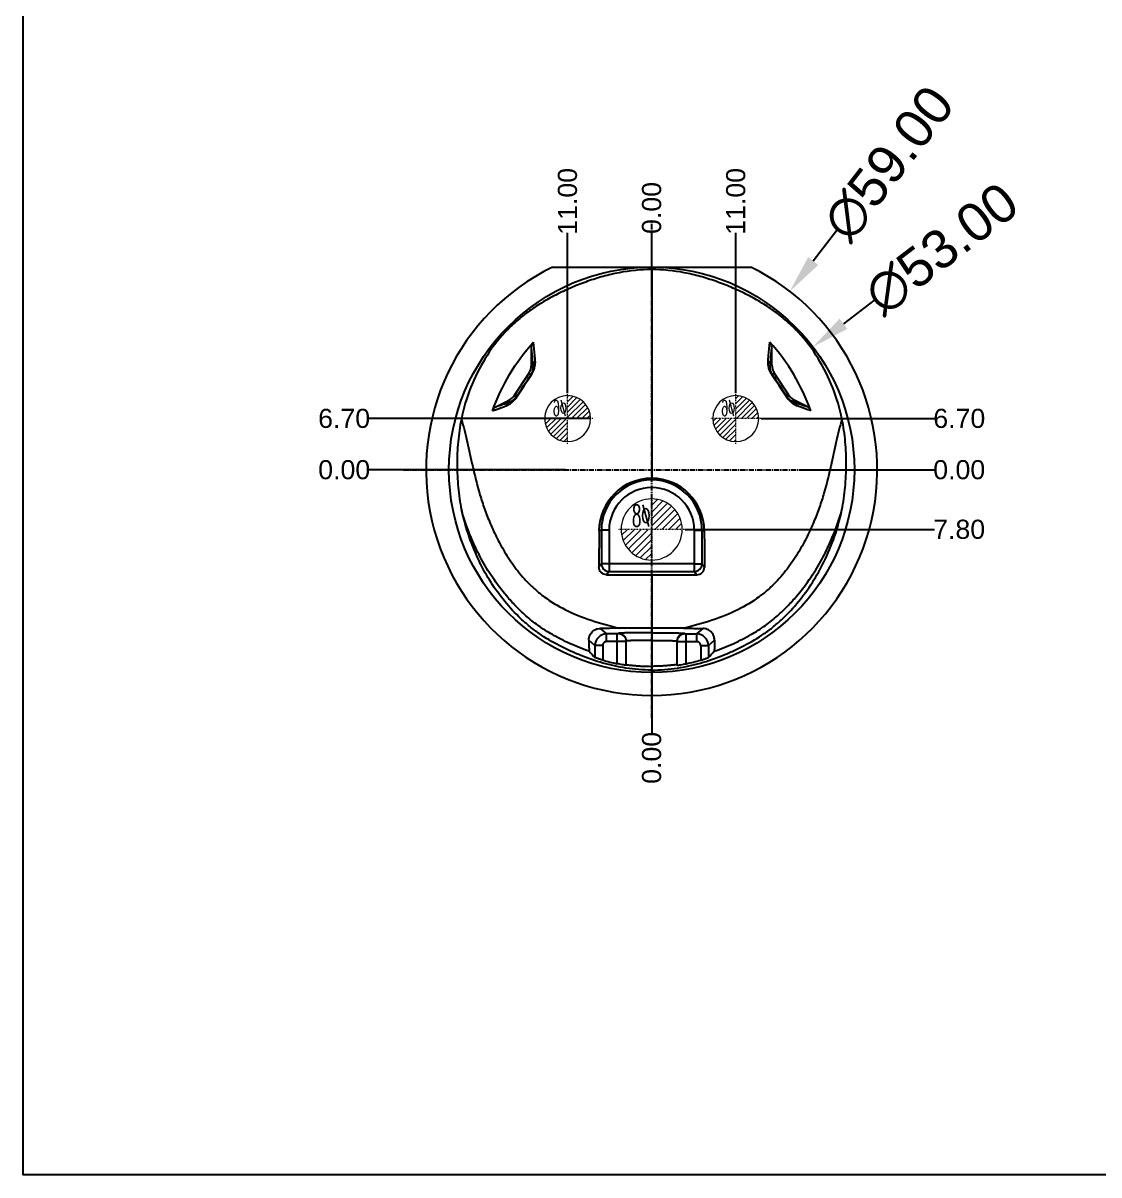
# Model space of a CAD drawing. Header units: millimetres. Extents: x 2617 to 3024, y 1470 to 1771.
# Drawn here: x 2617.1 to 2757.8, y 1469.7 to 1620.3 of the extents above; entities that cross this region are included whole.
import ezdxf
from ezdxf.enums import TextEntityAlignment as Align

# ---------------------------------------------------------------- set-up
doc = ezdxf.new("R2010")
doc.units = ezdxf.units.MM
doc.linetypes.add('CENTER', pattern=[0.6, 0.375, -0.075, 0.075, -0.075])
doc.linetypes.add('HIDDEN', pattern=[0.2, 0.1, -0.1])
doc.layers.add('DEFAULT_2', color=8, linetype='HIDDEN')
doc.layers.add('dim', color=82, linetype='Continuous', lineweight=9)
doc.layers.add('epin', color=13, linetype='Continuous', lineweight=9)
doc.styles.get("Standard").update_dxf_attribs({"font": 'arial.ttf'})
doc.styles.add('TXT05', font='txt.shx', dxfattribs={"width": 0.5, "bigfont": 'gbcbig.shx'})
doc.dimstyles.get("Standard").update_dxf_attribs({"dimtxt": 0.18, "dimasz": 0.18, "dimexe": 0.18, "dimexo": 0.0625, "dimgap": 0.09, "dimtad": 0, "dimtih": 1, "dimtoh": 1, "dimzin": 0, "dimdsep": 46, "dimtxsty": 'Standard', "dimcen": 0.09, "dimadec": 0, "dimazin": 0, "dimtfac": 1, "dimtofl": 0, "dimtmove": 0, "dimatfit": 3, "dimfxl": 0, "dimtolj": 1, "dimtzin": 0, "dimarcsym": 0})

# ---------------------------------------------------------------- blocks, each defined once
blk = doc.blocks.new('epin_ejp_8')
at = {"layer": 'epin'}
h = blk.add_hatch(dxfattribs=at)
h.set_pattern_fill('_ANSI31', color=123, scale=0.2, angle=90, style=0)
h.set_pattern_definition([(135, (-1217.56114, 35.9661), (-0.4490128, -0.4490128), [])])
h.paths.add_polyline_path([(0, 4, 0.414214), (-4, 0), (0, 0)])
h.paths.add_polyline_path([(4, 0), (0, 0), (0, -4, 0.414214)])
at = {"layer": 'epin', "color": 1, "linetype": 'CENTER', "ltscale": 0.248791}
for p, q in [((0, -4.4), (0, 4.4)), ((-4.4, 0), (4.4, 0))]:
    blk.add_line(p, q, dxfattribs=at)
at = {"layer": 'epin'}
blk.add_circle((0, 0), 4, dxfattribs=at)
at = {"layer": 'epin', "color": 6, "style": 'TXT05', "width": 0.5}
blk.add_text('%%c8', height=2.8, dxfattribs=at).set_placement((0.16, 0.4))
blk = doc.blocks.new('epin_ejp_6')
at = {"layer": 'epin'}
h = blk.add_hatch(dxfattribs=at)
h.set_pattern_fill('_ANSI31', color=123, scale=0.15, angle=90, style=0)
h.set_pattern_definition([(135, (-648.39147, -667.1919), (-0.3367596, -0.3367596), [])])
h.paths.add_polyline_path([(0, 3, 0.4142136), (-3, 0), (0, 0)])
h.paths.add_polyline_path([(3, 0), (0, 0), (0, -3, 0.4142136)])
at = {"layer": 'epin', "color": 1, "linetype": 'CENTER', "ltscale": 0.12}
for p, q in [((0, -3.3), (0, 3.3)), ((-3.3, 0), (3.3, 0))]:
    blk.add_line(p, q, dxfattribs=at)
at = {"layer": 'epin'}
blk.add_circle((0, 0), 3, dxfattribs=at)
at = {"layer": 'epin', "color": 6, "style": 'TXT05', "width": 0.5}
blk.add_text('%%c6', height=2.1, dxfattribs=at).set_placement((0.995, 1.35), align=Align.MIDDLE)
blk = doc.blocks.new('*D20')
at = {"layer": 'Defpoints', "color": 0, "transparency": 16777216}
for p in [(2713.6, 1568.56), (2736.27, 1568.56), (2699.3, 1561.85)]:
    blk.add_point(p, dxfattribs=at)
at = {"layer": 'dim', "color": 4, "lineweight": -2, "transparency": 16777216}
blk.add_line((2713.6, 1568.56), (2736.27, 1568.56), dxfattribs=at)
at = {"layer": 'dim', "color": 6, "transparency": 16777216, "insert": (2739.52, 1568.56), "char_height": 2.5, "attachment_point": 5}
blk.add_mtext('\\A1;6.70', dxfattribs=at)
blk = doc.blocks.new('*D28')
at = {"layer": 'Defpoints', "color": 0, "transparency": 16777216}
for p in [(2699.3, 1561.85), (2719.05, 1561.85), (2736.27, 1561.85)]:
    blk.add_point(p, dxfattribs=at)
at = {"layer": 'dim', "color": 4, "lineweight": -2, "transparency": 16777216}
blk.add_line((2719.05, 1561.85), (2736.27, 1561.85), dxfattribs=at)
at = {"layer": 'dim', "color": 6, "transparency": 16777216, "insert": (2739.51, 1561.85), "char_height": 2.5, "attachment_point": 5}
blk.add_mtext('\\A1;0.00', dxfattribs=at)
blk = doc.blocks.new('*D29')
at = {"layer": 'Defpoints', "color": 0, "transparency": 16777216}
for p in [(2699.3, 1561.85), (2703.7, 1554.06), (2736.27, 1554.06)]:
    blk.add_point(p, dxfattribs=at)
at = {"layer": 'dim', "color": 4, "lineweight": -2, "transparency": 16777216}
blk.add_line((2703.7, 1554.06), (2736.27, 1554.06), dxfattribs=at)
at = {"layer": 'dim', "color": 6, "transparency": 16777216, "insert": (2739.5, 1554.06), "char_height": 2.5, "attachment_point": 5}
blk.add_mtext('\\A1;7.80', dxfattribs=at)
blk = doc.blocks.new('*D21')
at = {"layer": 'Defpoints', "color": 0, "transparency": 16777216}
for p in [(2710.3, 1592.84), (2710.3, 1571.86), (2699.3, 1561.85)]:
    blk.add_point(p, dxfattribs=at)
at = {"layer": 'dim', "color": 4, "lineweight": -2, "transparency": 16777216}
blk.add_line((2710.3, 1571.86), (2710.3, 1592.84), dxfattribs=at)
at = {"layer": 'dim', "color": 6, "transparency": 16777216, "insert": (2710.3, 1596.94), "char_height": 2.5, "attachment_point": 5, "rotation": 90}
blk.add_mtext('\\A1;11.00', dxfattribs=at)
blk = doc.blocks.new('*D30')
at = {"layer": 'Defpoints', "color": 0, "transparency": 16777216}
for p in [(2699.3, 1592.84), (2699.3, 1584.53), (2699.3, 1561.85)]:
    blk.add_point(p, dxfattribs=at)
at = {"layer": 'dim', "color": 4, "lineweight": -2, "transparency": 16777216}
blk.add_line((2699.3, 1584.53), (2699.3, 1592.84), dxfattribs=at)
at = {"layer": 'dim', "color": 6, "transparency": 16777216, "insert": (2699.3, 1596.08), "char_height": 2.5, "attachment_point": 5, "rotation": 90}
blk.add_mtext('\\A1;0.00', dxfattribs=at)
blk = doc.blocks.new('*D31')
at = {"layer": 'Defpoints', "color": 0, "transparency": 16777216}
for p in [(2688.3, 1592.84), (2688.3, 1571.86), (2699.3, 1561.85)]:
    blk.add_point(p, dxfattribs=at)
at = {"layer": 'dim', "color": 4, "lineweight": -2, "transparency": 16777216}
blk.add_line((2688.3, 1571.86), (2688.3, 1592.84), dxfattribs=at)
at = {"layer": 'dim', "color": 6, "transparency": 16777216, "insert": (2688.3, 1596.94), "char_height": 2.5, "attachment_point": 5, "rotation": 90}
blk.add_mtext('\\A1;11.00', dxfattribs=at)
blk = doc.blocks.new('*D22')
at = {"layer": 'Defpoints', "color": 0, "transparency": 16777216}
for p in [(2662.34, 1561.85), (2688.05, 1561.85), (2699.3, 1561.85)]:
    blk.add_point(p, dxfattribs=at)
at = {"layer": 'dim', "color": 4, "lineweight": -2, "transparency": 16777216}
blk.add_line((2688.05, 1561.85), (2662.34, 1561.85), dxfattribs=at)
at = {"layer": 'dim', "color": 6, "transparency": 16777216, "insert": (2659.1, 1561.85), "char_height": 2.5, "attachment_point": 5}
blk.add_mtext('\\A1;0.00', dxfattribs=at)
blk = doc.blocks.new('*D32')
at = {"layer": 'Defpoints', "color": 0, "transparency": 16777216}
for p in [(2662.34, 1568.56), (2691.3, 1568.56), (2699.3, 1561.85)]:
    blk.add_point(p, dxfattribs=at)
at = {"layer": 'dim', "color": 4, "lineweight": -2, "transparency": 16777216}
blk.add_line((2691.3, 1568.56), (2662.34, 1568.56), dxfattribs=at)
at = {"layer": 'dim', "color": 6, "transparency": 16777216, "insert": (2659.09, 1568.56), "char_height": 2.5, "attachment_point": 5}
blk.add_mtext('\\A1;6.70', dxfattribs=at)
blk = doc.blocks.new('*D23')
at = {"layer": 'Defpoints', "color": 0, "transparency": 16777216}
for p in [(2699.3, 1561.85), (2699.3, 1546.93), (2699.3, 1527.44)]:
    blk.add_point(p, dxfattribs=at)
at = {"layer": 'dim', "color": 4, "lineweight": -2, "transparency": 16777216}
blk.add_line((2699.3, 1546.93), (2699.3, 1527.44), dxfattribs=at)
at = {"layer": 'dim', "color": 6, "transparency": 16777216, "insert": (2699.3, 1524.2), "char_height": 2.5, "attachment_point": 5, "rotation": 90}
blk.add_mtext('\\A1;0.00', dxfattribs=at)
blk = doc.blocks.new('*D33')
at = {"color": 4, "lineweight": -2, "transparency": 16777216}
blk.add_line((2728.34, 1583.97), (2724.36, 1580.94), dxfattribs=at)
at = {"color": 4, "transparency": 16777216}
blk.add_solid([(2723.86, 1581.6), (2724.87, 1580.27), (2720.38, 1577.91)], dxfattribs=at)
at = {"layer": 'Defpoints', "color": 0, "transparency": 16777216}
for p in [(2720.38, 1577.91), (2678.22, 1545.8)]:
    blk.add_point(p, dxfattribs=at)
at = {"color": 6, "transparency": 16777216, "insert": (2737.21, 1590.72), "char_height": 5, "attachment_point": 5, "rotation": 37.288}
blk.add_mtext('\\A1;∅53.00', dxfattribs=at)
blk = doc.blocks.new('*D34')
at = {"color": 4, "lineweight": -2, "transparency": 16777216}
blk.add_line((2723.48, 1593.09), (2720.42, 1589.14), dxfattribs=at)
at = {"color": 4, "transparency": 16777216}
blk.add_solid([(2719.76, 1589.65), (2721.08, 1588.62), (2717.36, 1585.18)], dxfattribs=at)
at = {"layer": 'Defpoints', "color": 0, "transparency": 16777216}
for p in [(2717.36, 1585.18), (2681.24, 1538.53)]:
    blk.add_point(p, dxfattribs=at)
at = {"color": 6, "transparency": 16777216, "insert": (2730.3, 1601.9), "char_height": 5, "attachment_point": 5, "rotation": 52.2565}
blk.add_mtext('\\A1;∅59.00', dxfattribs=at)

msp = doc.modelspace()

# ---------------------------------------------------------------- linework, layer by layer
at = {"color": 1, "linetype": 'CENTER', "ltscale": 1.834833}
for p, q in [((2699.3, 1529.404), (2699.3, 1594.304)), ((2666.85, 1561.854), (2731.75, 1561.854))]:
    msp.add_line(p, q, dxfattribs=at)
at = {"color": 7, "linetype": 'Continuous'}
for p, q in [((2686.339, 1588.354), (2712.262, 1588.354)), ((2699.3, 1588.034), (2699.3, 1587.661)), ((2699.3, 1587.661), (2699.3, 1560.738)), ((2683.572, 1575.555), (2683.572, 1577.806)), ((2715.029, 1575.555), (2715.029, 1577.806)), ((2683.572, 1575.555), (2683.791, 1575.47)), ((2715.029, 1575.555), (2714.81, 1575.47)), ((2681.362, 1571.608), (2683.239, 1574.448)), ((2683.239, 1574.448), (2683.533, 1574.333)), ((2715.362, 1574.448), (2715.067, 1574.333)), ((2717.239, 1571.608), (2715.362, 1574.448)), ((2678.995, 1570.143), (2680.567, 1570.911)), ((2680.567, 1570.911), (2680.718, 1570.72)), ((2681.362, 1571.608), (2681.566, 1571.349)), ((2717.239, 1571.608), (2717.034, 1571.349)), ((2718.033, 1570.911), (2717.883, 1570.72)), ((2719.606, 1570.143), (2718.033, 1570.911)), ((2692.727, 1553.963), (2692.42, 1553.871)), ((2692.727, 1553.963), (2692.727, 1549.561)), ((2693.732, 1553.966), (2693.732, 1548.556)), ((2704.868, 1553.966), (2704.868, 1548.556)), ((2705.873, 1553.963), (2705.873, 1549.561)), ((2705.873, 1553.963), (2706.181, 1553.871)), ((2692.727, 1549.561), (2692.405, 1549.142)), ((2704.868, 1549.564), (2693.732, 1549.564)), ((2705.873, 1549.561), (2706.196, 1549.142)), ((2693.732, 1548.556), (2693.404, 1548.13)), ((2693.732, 1548.556), (2704.868, 1548.556)), ((2699.3, 1548.117), (2699.3, 1541.161)), ((2704.868, 1548.556), (2705.196, 1548.13)), ((2692.567, 1541.119), (2693.395, 1540.39)), ((2693.395, 1539.389), (2693.395, 1540.39)), ((2694.778, 1540.39), (2693.395, 1540.39)), ((2694.778, 1536.508), (2694.778, 1540.39)), ((2694.979, 1540.463), (2694.979, 1540.395)), ((2699.3, 1540.563), (2699.3, 1539.561)), ((2703.622, 1540.463), (2703.622, 1540.395)), ((2703.823, 1536.508), (2703.823, 1540.39)), ((2703.823, 1540.39), (2705.206, 1540.39)), ((2705.206, 1540.39), (2706.033, 1541.119)), ((2705.206, 1539.389), (2705.206, 1540.39)), ((2691.888, 1538.883), (2691.088, 1539.587)), ((2691.888, 1538.883), (2691.888, 1537.308)), ((2692.893, 1538.886), (2692.893, 1536.977)), ((2694.778, 1539.389), (2693.395, 1539.389)), ((2695.702, 1539.389), (2694.778, 1539.389)), ((2695.984, 1539.39), (2695.702, 1539.389)), ((2695.984, 1536.365), (2695.984, 1539.459)), ((2702.617, 1536.365), (2702.617, 1539.459)), ((2702.617, 1539.39), (2702.899, 1539.389)), ((2702.899, 1539.389), (2703.823, 1539.389)), ((2703.823, 1539.389), (2705.206, 1539.389)), ((2705.708, 1538.886), (2705.708, 1536.977)), ((2707.513, 1539.587), (2706.713, 1538.883)), ((2706.713, 1538.883), (2706.713, 1537.308)), ((2699.3, 1536.162), (2699.3, 1535.674))]:
    msp.add_line(p, q, dxfattribs=at)
msp.add_lwpolyline([(2617.107, 1770.826), (3023.961, 1770.826), (3023.961, 1469.677), (2617.107, 1469.677)], close=True)
msp.add_circle((2699.3, 1561.854), 26.5, dxfattribs=at)
for centre, radius, start, end in [((2699.3, 1561.854), 29.5, 116.06384, 63.93616), ((2523.305, 1677.832), 190.749, 326.06603, 327.13959), ((2473.195, 1712.113), 251.514, 325.94456, 326.7929), ((2925.406, 1712.113), 251.514, 213.2071, 214.05544), ((2875.295, 1677.832), 190.749, 212.86041, 213.93397), ((2669.951, 1600.012), 31.208, 286.84395, 290.18058), ((2679.243, 1572.845), 2.815, 291.54661, 325.89464), ((2719.358, 1572.845), 2.815, 214.10536, 248.45339), ((2728.649, 1600.012), 31.208, 249.81942, 253.15605), ((2699.295, 1553.853), 6.886, 0.14931, 179.85069), ((2699.3, 1553.963), 6.573, 0.00014, 179.99986), ((2699.3, 1553.966), 5.568, 0.00033, 179.99967), ((2702.152, 1562.335), 28.301, 191.62885, 206.29488), ((2696.503, 1562.316), 28.243, 333.69011, 348.38569), ((2693.732, 1549.561), 1.005, 180.00906, 269.99122), ((2704.868, 1549.561), 1.005, 270.00878, 359.99094), ((2699.498, 3007.414), 1459.297, 269.760754, 269.99225), ((2699.103, 3007.414), 1459.297, 270.00775, 270.239246), ((2693.396, 1538.883), 1.508, 90.02688, 179.97283), ((2694.979, 1539.458), 1.005, 0.0087, 90.00756), ((2694.979, 1539.39), 1.005, 0.02377, 90.0008), ((2699.498, 1067.488), 473.673, 90.02397, 90.52654), ((2699.102, 1067.488), 473.673, 89.47346, 89.97603), ((2703.622, 1539.458), 1.005, 89.99244, 179.9913), ((2703.622, 1539.39), 1.005, 89.9992, 179.97623), ((2705.205, 1538.883), 1.508, 0.02717, 89.97312), ((2693.395, 1538.886), 0.502, 89.99218, 180.00754), ((2705.206, 1538.886), 0.502, 359.99246, 90.00782), ((2727.204, 1570.748), 48.636, 222.12046, 223.43653), ((2671.727, 1570.442), 48.186, 316.55732, 317.88569), ((2699.933, 1561.262), 25.285, 253.83318, 258.23621), ((2698.668, 1561.262), 25.285, 281.76379, 286.16682)]:
    msp.add_arc(centre, radius, start, end, dxfattribs=at)
for centre, major_axis, ratio, start_param, end_param in [((2681.561, 1575.556), (1.927, -0.575), 0.9993317, -0.2939076, 0.2898369), ((2717.04, 1575.556), (1.927, 0.575), 0.9993317, 2.8517557, 3.4355003), ((2679.685, 1572.718), (-1.332, 1.507), 0.9993462, -3.4114464, -2.8792204), ((2718.916, 1572.718), (1.332, 1.507), 0.9993462, -3.4039649, -2.8717389)]:
    msp.add_ellipse(centre, major_axis=major_axis, ratio=ratio, start_param=start_param, end_param=end_param, dxfattribs=at)
for points, knots in [([(2699.3, 1588.034), (2697.876, 1588.034), (2695.733, 1587.808), (2692.957, 1587.157), (2690.916, 1586.511), (2688.92, 1585.739), (2686.976, 1584.843), (2685.097, 1583.817), (2683.302, 1582.649), (2681.619, 1581.323), (2679.568, 1579.337), (2677.416, 1576.465), (2675.515, 1572.615), (2674.702, 1569.867), (2674.417, 1568.471)], [0, 0, 0, 0, 0.1249389, 0.1874633, 0.249986, 0.3125144, 0.3750352, 0.4375612, 0.5000986, 0.5626313, 0.6251757, 0.7501022, 0.8750449, 1, 1, 1, 1]), ([(2724.184, 1568.473), (2723.898, 1569.869), (2723.085, 1572.617), (2721.183, 1576.466), (2719.032, 1579.338), (2716.981, 1581.324), (2715.298, 1582.65), (2713.503, 1583.817), (2711.624, 1584.844), (2709.68, 1585.739), (2707.684, 1586.511), (2705.643, 1587.157), (2702.867, 1587.808), (2700.725, 1588.034), (2699.3, 1588.034)], [0, 0, 0, 0, 0.1249554, 0.2498984, 0.374825, 0.4373693, 0.4999021, 0.5624394, 0.6249654, 0.6874863, 0.7500145, 0.8125372, 0.8750614, 1, 1, 1, 1]), ([(2678.476, 1569.576), (2679.089, 1571.215), (2680.577, 1574.401), (2682.659, 1577.254), (2683.854, 1578.531)], [0, 0, 0, 0, 0.500171, 1, 1, 1, 1]), ([(2683.572, 1577.806), (2683.572, 1577.938), (2683.621, 1578.204), (2683.764, 1578.435), (2683.854, 1578.531)], [0, 0, 0, 0, 0.5001133, 1, 1, 1, 1]), ([(2684.08, 1576.101), (2684.062, 1576.334), (2683.996, 1577.144), (2683.919, 1577.954), (2683.854, 1578.531)], [0, 0, 0, 0, 0.2865492, 1, 1, 1, 1]), ([(2714.52, 1576.101), (2714.538, 1576.334), (2714.604, 1577.144), (2714.682, 1577.954), (2714.746, 1578.531)], [0, 0, 0, 0, 0.2865492, 1, 1, 1, 1]), ([(2720.125, 1569.576), (2719.512, 1571.215), (2718.024, 1574.401), (2715.941, 1577.254), (2714.746, 1578.531)], [0, 0, 0, 0, 0.500171, 1, 1, 1, 1]), ([(2715.029, 1577.806), (2715.029, 1577.938), (2714.98, 1578.204), (2714.836, 1578.435), (2714.746, 1578.531)], [0, 0, 0, 0, 0.5001133, 1, 1, 1, 1]), ([(2683.791, 1575.47), (2683.774, 1575.693), (2683.712, 1576.473), (2683.636, 1577.251), (2683.572, 1577.806)], [0, 0, 0, 0, 0.2860987, 1, 1, 1, 1]), ([(2714.81, 1575.47), (2714.827, 1575.693), (2714.889, 1576.473), (2714.964, 1577.251), (2715.029, 1577.806)], [0, 0, 0, 0, 0.2860987, 1, 1, 1, 1]), ([(2683.533, 1574.333), (2683.667, 1574.541), (2683.806, 1574.927), (2683.807, 1575.325), (2683.791, 1575.47)], [0, 0, 0, 0, 0.6292586, 1, 1, 1, 1]), ([(2683.636, 1574.367), (2683.836, 1574.673), (2684.07, 1575.253), (2684.099, 1575.864), (2684.08, 1576.101)], [0, 0, 0, 0, 0.6058288, 1, 1, 1, 1]), ([(2684.08, 1576.101), (2683.993, 1576.02), (2683.848, 1575.824), (2683.792, 1575.586), (2683.791, 1575.47)], [0, 0, 0, 0, 0.5076856, 1, 1, 1, 1]), ([(2714.965, 1574.367), (2714.764, 1574.673), (2714.531, 1575.253), (2714.502, 1575.864), (2714.52, 1576.101)], [0, 0, 0, 0, 0.6058288, 1, 1, 1, 1]), ([(2714.52, 1576.101), (2714.608, 1576.02), (2714.753, 1575.824), (2714.808, 1575.586), (2714.81, 1575.47)], [0, 0, 0, 0, 0.5076856, 1, 1, 1, 1]), ([(2715.067, 1574.333), (2714.934, 1574.541), (2714.795, 1574.927), (2714.794, 1575.325), (2714.81, 1575.47)], [0, 0, 0, 0, 0.6292586, 1, 1, 1, 1]), ([(2683.636, 1574.367), (2683.625, 1574.367), (2683.589, 1574.364), (2683.55, 1574.351), (2683.533, 1574.333)], [0, 0, 0, 0, 0.3087765, 1, 1, 1, 1]), ([(2714.965, 1574.367), (2714.976, 1574.367), (2715.012, 1574.364), (2715.051, 1574.351), (2715.067, 1574.333)], [0, 0, 0, 0, 0.3087765, 1, 1, 1, 1]), ([(2680.276, 1570.227), (2680.317, 1570.332), (2680.436, 1570.529), (2680.618, 1570.67), (2680.718, 1570.72)], [0, 0, 0, 0, 0.5046216, 1, 1, 1, 1]), ([(2680.718, 1570.72), (2680.835, 1570.757), (2681.164, 1570.901), (2681.435, 1571.156), (2681.566, 1571.349)], [0, 0, 0, 0, 0.3457845, 1, 1, 1, 1]), ([(2681.573, 1571.266), (2681.57, 1571.274), (2681.561, 1571.3), (2681.558, 1571.331), (2681.566, 1571.349)], [0, 0, 0, 0, 0.3092512, 1, 1, 1, 1]), ([(2717.027, 1571.266), (2717.031, 1571.274), (2717.04, 1571.3), (2717.042, 1571.331), (2717.034, 1571.349)], [0, 0, 0, 0, 0.3092512, 1, 1, 1, 1]), ([(2717.883, 1570.72), (2717.765, 1570.757), (2717.436, 1570.901), (2717.166, 1571.156), (2717.034, 1571.349)], [0, 0, 0, 0, 0.3457845, 1, 1, 1, 1]), ([(2718.324, 1570.227), (2718.283, 1570.332), (2718.165, 1570.529), (2717.982, 1570.67), (2717.883, 1570.72)], [0, 0, 0, 0, 0.5046216, 1, 1, 1, 1]), ([(2678.476, 1569.576), (2678.606, 1569.618), (2679.212, 1569.82), (2679.81, 1570.042), (2680.276, 1570.227)], [0, 0, 0, 0, 0.2144681, 1, 1, 1, 1]), ([(2678.476, 1569.576), (2678.522, 1569.698), (2678.662, 1569.926), (2678.877, 1570.086), (2678.995, 1570.143)], [0, 0, 0, 0, 0.499921, 1, 1, 1, 1]), ([(2720.125, 1569.576), (2719.995, 1569.618), (2719.389, 1569.82), (2718.79, 1570.042), (2718.324, 1570.227)], [0, 0, 0, 0, 0.2144681, 1, 1, 1, 1]), ([(2720.125, 1569.576), (2720.079, 1569.698), (2719.938, 1569.926), (2719.723, 1570.086), (2719.606, 1570.143)], [0, 0, 0, 0, 0.499921, 1, 1, 1, 1]), ([(2674.417, 1568.471), (2674.217, 1567.499), (2673.939, 1565.528), (2673.815, 1562.55), (2673.954, 1559.572), (2674.233, 1557.602), (2674.433, 1556.63)], [0, 0, 0, 0, 0.2499727, 0.5000131, 0.7500447, 1, 1, 1, 1]), ([(2674.418, 1568.481), (2674.712, 1567.508), (2675.219, 1565.45), (2675.899, 1562.202), (2676.595, 1559.337), (2677.355, 1556.932), (2678.081, 1555.031), (2678.976, 1553.083), (2680.06, 1551.089), (2681.394, 1549.061), (2682.774, 1547.421), (2684.096, 1546.153), (2685.692, 1544.864), (2688.1, 1543.42), (2691.453, 1542.084), (2693.884, 1541.45), (2695.146, 1541.141)], [0, 0, 0, 0, 0.082375, 0.171719, 0.2690934, 0.3212681, 0.3761352, 0.4339431, 0.4949973, 0.5600218, 0.6304068, 0.6682718, 0.7084138, 0.7964882, 0.8947183, 1, 1, 1, 1]), ([(2724.182, 1568.483), (2723.888, 1567.51), (2723.381, 1565.452), (2722.702, 1562.204), (2722.005, 1559.339), (2721.246, 1556.933), (2720.519, 1555.033), (2719.624, 1553.084), (2718.54, 1551.09), (2717.206, 1549.062), (2715.826, 1547.421), (2714.504, 1546.153), (2712.909, 1544.864), (2710.5, 1543.42), (2707.148, 1542.084), (2704.716, 1541.45), (2703.455, 1541.141)], [0, 0, 0, 0, 0.0823757, 0.1717196, 0.2690943, 0.3212695, 0.3761375, 0.4339467, 0.4950023, 0.560028, 0.6304139, 0.668279, 0.7084208, 0.7964938, 0.8947214, 1, 1, 1, 1]), ([(2724.168, 1556.63), (2724.368, 1557.602), (2724.647, 1559.572), (2724.786, 1562.551), (2724.662, 1565.53), (2724.383, 1567.501), (2724.184, 1568.473)], [0, 0, 0, 0, 0.249955, 0.499986, 0.7500272, 1, 1, 1, 1]), ([(2691.129, 1538.128), (2690.263, 1538.438), (2688.63, 1539.1), (2686.38, 1540.223), (2684.466, 1541.442), (2682.874, 1542.724), (2681.528, 1544.012), (2680.027, 1545.664), (2678.486, 1547.699), (2677.027, 1550.114), (2675.603, 1553.031), (2674.827, 1555.217), (2674.433, 1556.63)], [0, 0, 0, 0, 0.1063096, 0.2032403, 0.2900681, 0.3678579, 0.4390038, 0.5051279, 0.6254716, 0.733146, 0.8305581, 1, 1, 1, 1]), ([(2707.471, 1538.128), (2708.338, 1538.438), (2709.971, 1539.1), (2712.22, 1540.223), (2714.134, 1541.442), (2715.727, 1542.724), (2717.073, 1544.012), (2718.574, 1545.664), (2720.114, 1547.699), (2721.574, 1550.114), (2722.998, 1553.03), (2723.773, 1555.217), (2724.168, 1556.63)], [0, 0, 0, 0, 0.1063099, 0.2032409, 0.2900689, 0.3678587, 0.4390047, 0.5051288, 0.6254724, 0.7331466, 0.8305586, 1, 1, 1, 1]), ([(2693.732, 1553.966), (2693.605, 1553.966), (2693.42, 1553.966), (2693.184, 1553.966), (2693.034, 1553.966), (2692.911, 1553.964), (2692.818, 1553.966), (2692.761, 1553.962), (2692.734, 1553.965), (2692.727, 1553.963)], [0, 0, 0, 0, 0.3802786, 0.5523231, 0.7034235, 0.8278503, 0.9208854, 0.9790017, 1, 1, 1, 1]), ([(2704.868, 1553.966), (2704.996, 1553.966), (2705.181, 1553.966), (2705.416, 1553.966), (2705.566, 1553.966), (2705.69, 1553.964), (2705.782, 1553.966), (2705.839, 1553.962), (2705.867, 1553.965), (2705.873, 1553.963)], [0, 0, 0, 0, 0.3802786, 0.5523231, 0.7034235, 0.8278503, 0.9208854, 0.9790017, 1, 1, 1, 1]), ([(2692.42, 1553.871), (2692.418, 1553.481), (2692.413, 1551.905), (2692.408, 1550.329), (2692.405, 1549.142)], [0, 0, 0, 0, 0.2472161, 1, 1, 1, 1]), ([(2706.181, 1553.871), (2706.183, 1553.481), (2706.188, 1551.905), (2706.193, 1550.329), (2706.196, 1549.142)], [0, 0, 0, 0, 0.2472161, 1, 1, 1, 1]), ([(2695.933, 1535.938), (2694.92, 1536.094), (2692.912, 1536.537), (2690.487, 1537.38), (2688.602, 1538.188), (2686.754, 1539.077), (2684.98, 1540.118), (2683.342, 1541.354), (2681.803, 1542.711), (2679.364, 1545.349), (2677.688, 1547.964), (2676.78, 1549.798)], [0, 0, 0, 0, 0.1250331, 0.2500832, 0.3126311, 0.3751772, 0.5001986, 0.5627441, 0.625289, 0.7503194, 1, 1, 1, 1]), ([(2693.732, 1549.564), (2693.605, 1549.564), (2693.42, 1549.564), (2693.184, 1549.563), (2693.034, 1549.563), (2692.911, 1549.562), (2692.818, 1549.563), (2692.761, 1549.56), (2692.734, 1549.563), (2692.727, 1549.561)], [0, 0, 0, 0, 0.3802798, 0.5523245, 0.7034252, 0.8278519, 0.9208867, 0.9790023, 1, 1, 1, 1]), ([(2702.668, 1535.938), (2703.68, 1536.094), (2705.688, 1536.537), (2708.113, 1537.38), (2709.998, 1538.188), (2711.846, 1539.077), (2713.621, 1540.118), (2715.259, 1541.354), (2716.798, 1542.711), (2719.237, 1545.349), (2720.913, 1547.964), (2721.821, 1549.798)], [0, 0, 0, 0, 0.1250331, 0.2500832, 0.3126311, 0.3751772, 0.5001986, 0.5627441, 0.625289, 0.7503194, 1, 1, 1, 1]), ([(2704.868, 1549.564), (2704.996, 1549.564), (2705.181, 1549.564), (2705.416, 1549.563), (2705.566, 1549.563), (2705.69, 1549.562), (2705.782, 1549.563), (2705.839, 1549.56), (2705.867, 1549.563), (2705.873, 1549.561)], [0, 0, 0, 0, 0.3802798, 0.5523245, 0.7034252, 0.8278519, 0.9208867, 0.9790023, 1, 1, 1, 1]), ([(2693.404, 1548.13), (2693.273, 1548.13), (2693.011, 1548.184), (2692.68, 1548.408), (2692.457, 1548.743), (2692.405, 1549.009), (2692.405, 1549.142)], [0, 0, 0, 0, 0.2501968, 0.4970036, 0.7455675, 1, 1, 1, 1]), ([(2705.196, 1548.13), (2705.327, 1548.13), (2705.59, 1548.184), (2705.921, 1548.408), (2706.143, 1548.743), (2706.196, 1549.009), (2706.196, 1549.142)], [0, 0, 0, 0, 0.2501968, 0.4970036, 0.7455675, 1, 1, 1, 1]), ([(2691.088, 1539.587), (2691.086, 1539.786), (2691.16, 1540.184), (2691.486, 1540.69), (2691.978, 1541.033), (2692.371, 1541.117), (2692.567, 1541.119)], [0, 0, 0, 0, 0.2531143, 0.5017936, 0.7500322, 1, 1, 1, 1]), ([(2695.146, 1541.141), (2694.929, 1541.139), (2694.069, 1541.132), (2693.21, 1541.125), (2692.567, 1541.119)], [0, 0, 0, 0, 0.2523258, 1, 1, 1, 1]), ([(2694.979, 1540.395), (2694.979, 1540.394), (2694.971, 1540.395), (2694.962, 1540.392), (2694.942, 1540.392), (2694.907, 1540.391), (2694.851, 1540.391), (2694.803, 1540.39), (2694.778, 1540.39)], [0, 0, 0, 0, 0.0197106, 0.0767176, 0.1691108, 0.2933998, 0.6175902, 1, 1, 1, 1]), ([(2699.3, 1540.563), (2699.019, 1540.563), (2698.468, 1540.562), (2697.668, 1540.556), (2696.93, 1540.547), (2696.368, 1540.537), (2695.97, 1540.527), (2695.718, 1540.519), (2695.501, 1540.511), (2695.32, 1540.502), (2695.178, 1540.494), (2695.084, 1540.486), (2695.029, 1540.479), (2695.002, 1540.474), (2694.988, 1540.47), (2694.979, 1540.466), (2694.979, 1540.463)], [0, 0, 0, 0, 0.1949021, 0.3823033, 0.5550158, 0.7063997, 0.7722421, 0.8306536, 0.8810739, 0.9230238, 0.9561062, 0.9800172, 0.9884707, 0.9945724, 0.9983492, 1, 1, 1, 1]), ([(2699.3, 1540.563), (2699.581, 1540.563), (2700.133, 1540.562), (2700.933, 1540.556), (2701.671, 1540.547), (2702.233, 1540.537), (2702.63, 1540.527), (2702.882, 1540.519), (2703.099, 1540.511), (2703.28, 1540.502), (2703.423, 1540.494), (2703.517, 1540.486), (2703.571, 1540.479), (2703.598, 1540.474), (2703.613, 1540.47), (2703.622, 1540.466), (2703.622, 1540.463)], [0, 0, 0, 0, 0.1949021, 0.3823033, 0.5550158, 0.7063997, 0.7722421, 0.8306536, 0.8810739, 0.9230238, 0.9561062, 0.9800172, 0.9884707, 0.9945724, 0.9983492, 1, 1, 1, 1]), ([(2703.455, 1541.141), (2703.672, 1541.139), (2704.531, 1541.132), (2705.391, 1541.125), (2706.033, 1541.119)], [0, 0, 0, 0, 0.2523258, 1, 1, 1, 1]), ([(2703.622, 1540.395), (2703.622, 1540.394), (2703.63, 1540.395), (2703.638, 1540.392), (2703.658, 1540.392), (2703.694, 1540.391), (2703.75, 1540.391), (2703.797, 1540.39), (2703.823, 1540.39)], [0, 0, 0, 0, 0.0197106, 0.0767176, 0.1691108, 0.2933998, 0.6175902, 1, 1, 1, 1]), ([(2707.513, 1539.587), (2707.515, 1539.786), (2707.441, 1540.184), (2707.115, 1540.69), (2706.623, 1541.033), (2706.229, 1541.117), (2706.033, 1541.119)], [0, 0, 0, 0, 0.2531143, 0.5017936, 0.7500322, 1, 1, 1, 1]), ([(2691.088, 1539.587), (2691.089, 1539.413), (2691.092, 1539.158), (2691.098, 1538.829), (2691.102, 1538.611), (2691.108, 1538.423), (2691.113, 1538.291), (2691.118, 1538.21), (2691.121, 1538.169), (2691.125, 1538.144), (2691.127, 1538.131), (2691.129, 1538.128)], [0, 0, 0, 0, 0.3576139, 0.5236712, 0.6756402, 0.8068544, 0.9088193, 0.9463488, 0.9740964, 0.9918488, 1, 1, 1, 1]), ([(2692.893, 1538.886), (2692.766, 1538.886), (2692.533, 1538.886), (2692.257, 1538.886), (2692.076, 1538.885), (2691.983, 1538.885), (2691.924, 1538.883), (2691.896, 1538.884), (2691.888, 1538.883)], [0, 0, 0, 0, 0.3767617, 0.6980179, 0.8225356, 0.9164892, 0.9763858, 1, 1, 1, 1]), ([(2699.3, 1539.561), (2699.085, 1539.561), (2698.661, 1539.56), (2698.047, 1539.554), (2697.481, 1539.545), (2697.049, 1539.535), (2696.745, 1539.524), (2696.551, 1539.516), (2696.385, 1539.508), (2696.245, 1539.499), (2696.138, 1539.49), (2696.055, 1539.481), (2696.014, 1539.472), (2695.984, 1539.465), (2695.984, 1539.459)], [0, 0, 0, 0, 0.1947938, 0.3820892, 0.5547028, 0.7060029, 0.7718132, 0.8302016, 0.8806107, 0.9225654, 0.9556743, 0.9796443, 0.9943195, 1, 1, 1, 1]), ([(2699.3, 1539.561), (2699.516, 1539.561), (2699.939, 1539.56), (2700.554, 1539.554), (2701.12, 1539.545), (2701.551, 1539.535), (2701.856, 1539.524), (2702.049, 1539.516), (2702.216, 1539.508), (2702.355, 1539.499), (2702.463, 1539.49), (2702.546, 1539.481), (2702.587, 1539.472), (2702.617, 1539.465), (2702.617, 1539.459)], [0, 0, 0, 0, 0.1947938, 0.3820892, 0.5547028, 0.7060029, 0.7718132, 0.8302016, 0.8806107, 0.9225654, 0.9556743, 0.9796443, 0.9943195, 1, 1, 1, 1]), ([(2705.708, 1538.886), (2705.834, 1538.886), (2706.068, 1538.886), (2706.343, 1538.886), (2706.524, 1538.885), (2706.617, 1538.885), (2706.677, 1538.883), (2706.705, 1538.884), (2706.713, 1538.883)], [0, 0, 0, 0, 0.3767617, 0.6980179, 0.8225356, 0.9164892, 0.9763858, 1, 1, 1, 1]), ([(2707.513, 1539.587), (2707.511, 1539.413), (2707.508, 1539.158), (2707.503, 1538.829), (2707.498, 1538.611), (2707.493, 1538.423), (2707.488, 1538.291), (2707.483, 1538.21), (2707.48, 1538.169), (2707.476, 1538.144), (2707.474, 1538.131), (2707.471, 1538.128)], [0, 0, 0, 0, 0.3576139, 0.5236712, 0.6756402, 0.8068544, 0.9088193, 0.9463488, 0.9740964, 0.9918488, 1, 1, 1, 1]), ([(2692.893, 1536.977), (2692.768, 1537.013), (2692.587, 1537.067), (2692.356, 1537.141), (2692.207, 1537.19), (2692.082, 1537.233), (2691.995, 1537.264), (2691.942, 1537.284), (2691.916, 1537.295), (2691.899, 1537.302), (2691.89, 1537.306), (2691.888, 1537.308)], [0, 0, 0, 0, 0.3678937, 0.5364901, 0.6869425, 0.8134962, 0.9107436, 0.9468692, 0.9740101, 0.9917823, 1, 1, 1, 1]), ([(2695.705, 1536.342), (2695.641, 1536.351), (2695.331, 1536.399), (2695.022, 1536.457), (2694.778, 1536.508)], [0, 0, 0, 0, 0.2055182, 1, 1, 1, 1]), ([(2695.984, 1536.311), (2695.984, 1536.31), (2695.974, 1536.31), (2695.964, 1536.31), (2695.94, 1536.312), (2695.909, 1536.315), (2695.869, 1536.32), (2695.8, 1536.329), (2695.745, 1536.336), (2695.705, 1536.342)], [0, 0, 0, 0, 0.0167146, 0.0650902, 0.1455445, 0.2575139, 0.4001949, 0.5724325, 1, 1, 1, 1]), ([(2695.984, 1536.365), (2695.984, 1536.366), (2695.991, 1536.368), (2696.002, 1536.368), (2696.023, 1536.368), (2696.065, 1536.366), (2696.137, 1536.36), (2696.246, 1536.349), (2696.385, 1536.334), (2696.552, 1536.317), (2696.745, 1536.297), (2697.05, 1536.268), (2697.481, 1536.231), (2698.047, 1536.193), (2698.661, 1536.168), (2699.084, 1536.162), (2699.3, 1536.162)], [0, 0, 0, 0, 0.0013914, 0.0050138, 0.0110161, 0.0194118, 0.0433081, 0.0764796, 0.1185806, 0.1691813, 0.2277656, 0.2937486, 0.4452752, 0.6179578, 0.8052352, 1, 1, 1, 1]), ([(2702.617, 1536.365), (2702.617, 1536.366), (2702.609, 1536.368), (2702.599, 1536.368), (2702.578, 1536.368), (2702.536, 1536.366), (2702.463, 1536.36), (2702.354, 1536.349), (2702.215, 1536.334), (2702.049, 1536.317), (2701.855, 1536.297), (2701.551, 1536.268), (2701.12, 1536.231), (2700.554, 1536.193), (2699.94, 1536.168), (2699.516, 1536.162), (2699.3, 1536.162)], [0, 0, 0, 0, 0.0013914, 0.0050138, 0.0110161, 0.0194118, 0.0433081, 0.0764796, 0.1185806, 0.1691813, 0.2277656, 0.2937486, 0.4452752, 0.6179578, 0.8052352, 1, 1, 1, 1]), ([(2702.617, 1536.311), (2702.617, 1536.31), (2702.626, 1536.31), (2702.637, 1536.31), (2702.661, 1536.312), (2702.691, 1536.315), (2702.732, 1536.32), (2702.8, 1536.329), (2702.856, 1536.336), (2702.896, 1536.342)], [0, 0, 0, 0, 0.0167146, 0.0650902, 0.1455445, 0.2575139, 0.4001949, 0.5724325, 1, 1, 1, 1]), ([(2702.896, 1536.342), (2702.96, 1536.351), (2703.27, 1536.399), (2703.579, 1536.457), (2703.823, 1536.508)], [0, 0, 0, 0, 0.2055182, 1, 1, 1, 1]), ([(2705.708, 1536.977), (2705.833, 1537.013), (2706.014, 1537.067), (2706.245, 1537.141), (2706.394, 1537.19), (2706.519, 1537.233), (2706.605, 1537.264), (2706.658, 1537.284), (2706.685, 1537.295), (2706.702, 1537.302), (2706.711, 1537.306), (2706.713, 1537.308)], [0, 0, 0, 0, 0.3678937, 0.5364901, 0.6869425, 0.8134962, 0.9107436, 0.9468692, 0.9740101, 0.9917823, 1, 1, 1, 1])]:
    msp.add_open_spline(points, degree=3, knots=knots, dxfattribs=at)
for points in [[(2699.3, 1535.674), (2698.174, 1535.674), (2697.046, 1535.766), (2695.933, 1535.938)], [(2699.3, 1535.674), (2700.426, 1535.674), (2701.555, 1535.766), (2702.668, 1535.938)]]:
    msp.add_open_spline(points, degree=3, dxfattribs=at)
at = {"layer": 'DEFAULT_2', "color": 8, "linetype": 'HIDDEN'}
for p, q in [((2695.984, 1536.311), (2695.984, 1536.365)), ((2702.617, 1536.311), (2702.617, 1536.365))]:
    msp.add_line(p, q, dxfattribs=at)

# ---------------------------------------------------------------- block references
at = {"layer": 'epin', "xscale": -1, "rotation": 2.800233245281447e-06}
msp.add_blockref('epin_ejp_6', (2688.3, 1568.555), dxfattribs=at)
at = {"layer": 'epin', "xscale": -1}
for name, p in [('epin_ejp_6', (2710.3, 1568.555)), ('epin_ejp_8', (2699.3, 1554.055))]:
    msp.add_blockref(name, p, dxfattribs=at)

# ---------------------------------------------------------------- dimensions: what is measured, and where the dimension line sits
for p1, p2, picture, middle in [((2681.243, 1538.526), (2717.358, 1585.181), '*D34', (2730.303, 1601.904)), ((2678.217, 1545.8), (2720.384, 1577.908), '*D33', (2737.209, 1590.72))]:
    dim = msp.add_diameter_dim_2p(p1=p1, p2=p2, dimstyle='Standard', override={"dimtxt": 5, "dimasz": 5, "dimexe": 0, "dimexo": 0, "dimgap": 0, "dimtih": 0, "dimtoh": 0, "dimzin": 0, "dimcen": 0, "dimclrd": 4, "dimclre": 4, "dimclrt": 6, "dimtp": 0, "dimtm": 0, "dimtzin": 0})
    dim.commit()
    dim.dimension.update_dxf_attribs({"geometry": picture, "text_midpoint": middle})
at = {"layer": 'dim'}
for feature_location, offset, dtype, origin, picture, middle in [((2688.3, 1571.855), (0, 20.984), 1, (2699.3, 1561.854), '*D31', (2688.3, 1596.935)), ((2710.3, 1571.855), (0, 20.984), 1, (2699.3, 1561.854), '*D21', (2710.3, 1596.935)), ((2699.3003222, 1584.5305244), (0, 8.3085972), 1, (2699.3003221, 1561.853826), '*D30', (2699.3003222, 1596.0817887)), ((2691.3, 1568.555), (-28.959, 0), 0, (2699.3, 1561.854), '*D32', (2659.092, 1568.555)), ((2713.6, 1568.555), (22.668, 0), 0, (2699.3, 1561.854), '*D20', (2739.518, 1568.555)), ((2688.045268973, 1561.853825967), (-25.703826864, 0), 0, (2699.300322144, 1561.853825967), '*D22', (2659.098774988, 1561.853825967)), ((2719.048311281, 1561.853825967), (17.2198841, 0), 0, (2699.300322144, 1561.853825967), '*D28', (2739.510862502, 1561.853825967)), ((2699.300322144, 1546.930699875), (0, -19.486498591), 1, (2699.300322144, 1561.853825967), '*D23', (2699.300322144, 1524.201534162)), ((2703.7, 1554.055), (32.568, 0), 0, (2699.3, 1561.854), '*D29', (2739.501, 1554.055))]:
    dim = msp.add_ordinate_dim(feature_location=feature_location, offset=offset, dtype=dtype, origin=origin, dimstyle='Standard', override={"dimtxt": 2.5, "dimasz": 2, "dimexe": 0, "dimexo": 0, "dimgap": 0, "dimtih": 0, "dimtoh": 0, "dimzin": 0, "dimcen": 0, "dimclrd": 4, "dimclre": 4, "dimclrt": 6, "dimtp": 0, "dimtm": 0, "dimtzin": 0}, dxfattribs=at)
    dim.commit()
    dim.dimension.update_dxf_attribs({"geometry": picture, "text_midpoint": middle})

doc.saveas('drawing.dxf')
